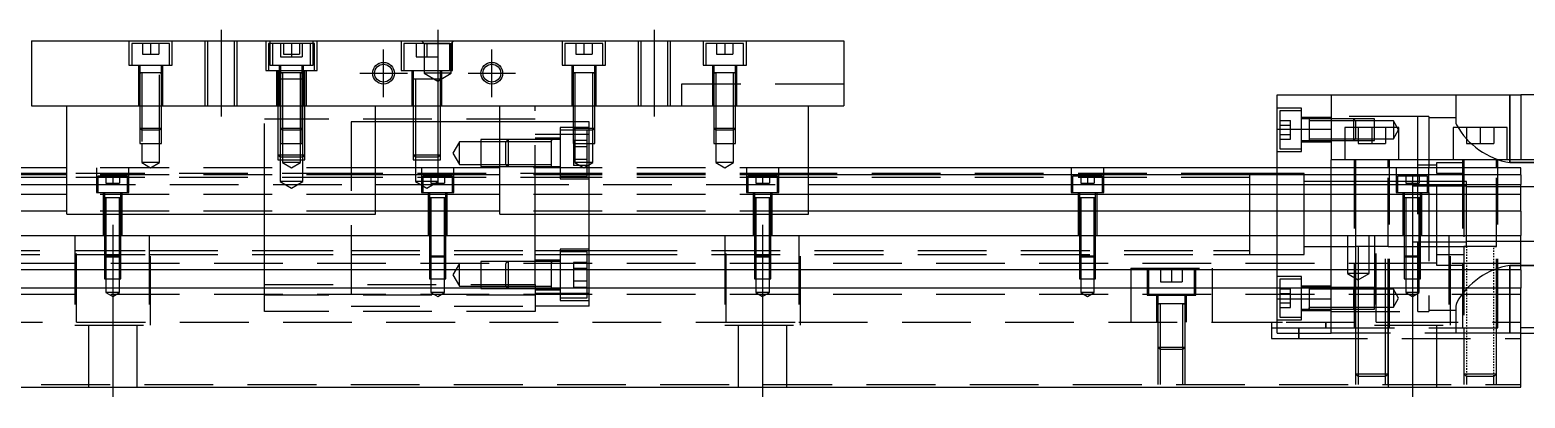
# Model space of a CAD drawing. Extents: x -14 to 609, y -278 to 102.
# Drawn here: x 124.7 to 400.8, y -235.3 to -167.3 of the extents above; entities that cross this region are included whole.
import ezdxf

# ---------------------------------------------------------------- set-up
doc = ezdxf.new("R2010")
doc.units = 0
for name, pattern in [('CENTER', [50.8, 31.75, -6.35, 6.35, -6.35]), ('DASHED', [19.05, 12.7, -6.35]), ('DOT', [0.5, 0.25, -0.25])]:
    doc.linetypes.add(name, pattern=pattern)
doc.layers.get('0').update_dxf_attribs({"linetype": 'CONTINUOUS'})
doc.layers.add('CENTER', color=1, linetype='CENTER')

msp = doc.modelspace()

# ---------------------------------------------------------------- linework, layer by layer
at = {"color": 7, "linetype": 'CONTINUOUS'}
for p, q in [((125, -169.26), (275, -169.26)), ((125, -169.26), (125, -181.26)), ((275, -169.26), (275, -181.26)), ((171, -176.36), (170.499994, -176.36)), ((171.35, -176.36), (171, -176.36)), ((175, -176.36), (174.65, -176.36)), ((175.500006, -176.36), (175, -176.36)), ((355, -179.26), (365, -179.26)), ((355, -185.607524), (355, -179.26)), ((365, -179.26), (365, -191.26)), ((365, -179.26), (400, -179.26)), ((410, -179.26), (400, -179.26)), ((125, -181.26), (275, -181.26)), ((131.5, -201.26), (131.5, -181.26)), ((188.5, -201.26), (188.5, -181.26)), ((211.5, -201.26), (211.5, -181.26)), ((268.5, -201.26), (268.5, -181.26)), ((360.9, -183.703646), (360.9, -184.28866)), ((355, -185.607524), (365, -185.607524)), ((355, -192.76), (355, -185.607524)), ((360.9, -185.563604), (360.9, -185.843698)), ((360.9, -187.118714), (360.9, -187.703656)), ((377.5, -185.26), (367.5, -185.26)), ((367.5, -185.26), (367.5, -191.26)), ((377.5, -191.26), (377.5, -185.26)), ((397.5, -185.26), (387.5, -185.26)), ((387.5, -185.26), (387.5, -191.26)), ((397.5, -191.26), (397.5, -185.26)), ((131.5, -192.76), (0, -192.76)), ((211.5, -192.76), (188.5, -192.76)), ((221, -192.510006), (221, -192.11)), ((400, -192.76), (268.5, -192.76)), ((365, -192.76), (365, -191.26)), ((410, -191.26), (365, -191.26)), ((400, -194.012272), (400, -192.76)), ((131.5, -194.012272), (0, -194.012272)), ((0, -195.78668), (131.5, -195.78668)), ((211.5, -194.012272), (188.5, -194.012272)), ((188.5, -195.78668), (211.5, -195.78668)), ((400, -194.012272), (268.5, -194.012272)), ((268.5, -195.78668), (400, -195.78668)), ((400, -194.012272), (400, -195.78668)), ((400, -197.683076), (400, -195.78668)), ((131.5, -197.683076), (0, -197.683076)), ((211.5, -197.683076), (188.5, -197.683076)), ((400, -197.683076), (268.5, -197.683076)), ((390, -196.135), (389.5, -196.135)), ((400, -200.737372), (400, -197.683076)), ((131.5, -200.737372), (0, -200.737372)), ((131.5, -201.26), (188.5, -201.26)), ((211.5, -200.737372), (188.5, -200.737372)), ((211.5, -201.26), (268.5, -201.26)), ((400, -200.737372), (268.5, -200.737372)), ((400, -200.737372), (400, -205.26)), ((0, -205.26), (400, -205.26)), ((400, -211.56), (400, -205.26)), ((400, -211.56), (0, -211.56)), ((400, -211.56), (400, -214.96)), ((400, -214.96), (0, -214.96)), ((221, -214.96), (221, -214.61)), ((221, -215.010006), (221, -214.96)), ((360.9, -214.816344), (360.9, -214.96)), ((360.9, -214.96), (360.9, -215.40136)), ((400, -233.26), (400, -214.96)), ((360.9, -216.676302), (360.9, -216.956396)), ((360.9, -218.231412), (360.9, -218.816354)), ((410, -222.26), (400, -222.26)), ((400, -223.26), (410, -223.26)), ((0, -233.26), (400, -233.26))]:
    msp.add_line(p, q, dxfattribs=at)
at = {"color": 3, "linetype": 'DASHED'}
for p, q in [((143, -169.26), (143, -173.76)), ((150.5, -169.76), (143.5, -169.76)), ((143.5, -169.76), (143.5, -173.76)), ((145.5, -169.76), (145.5, -171.76)), ((147, -169.76), (147, -171.76)), ((148.5, -169.76), (148.5, -171.76)), ((150.5, -173.76), (150.5, -169.76)), ((151, -173.76), (151, -169.26)), ((157.000006, -169.26), (157.000006, -181.26)), ((157.5, -169.26), (157.5, -181.26)), ((162.5, -181.26), (162.5, -169.26)), ((162.999994, -181.26), (162.999994, -169.26)), ((168.25, -169.26), (168.25, -174.76)), ((169.5, -169.76), (168.75, -169.76)), ((168.75, -169.76), (168.75, -174.76)), ((169, -169.26), (169, -173.76)), ((176.5, -169.76), (169.5, -169.76)), ((169.5, -169.76), (169.5, -173.76)), ((171, -169.76), (171, -172.26)), ((171.5, -169.76), (171.5, -171.76)), ((173, -169.76), (173, -171.76)), ((174.5, -169.76), (174.5, -171.76)), ((175, -169.76), (175, -172.26)), ((177.25, -169.76), (176.5, -169.76)), ((176.5, -173.76), (176.5, -169.76)), ((177, -173.76), (177, -169.26)), ((177.25, -174.76), (177.25, -169.76)), ((177.75, -174.76), (177.75, -169.26)), ((193.25, -169.26), (193.25, -174.76)), ((202.25, -169.76), (193.75, -169.76)), ((193.75, -169.76), (193.75, -174.76)), ((196, -169.76), (196, -172.26)), ((197.5, -169.76), (197, -169.26)), ((197.5, -169.76), (197.5, -175.26)), ((197.5, -169.76), (202.5, -169.76)), ((198, -169.76), (198, -172.26)), ((200, -169.76), (200, -172.26)), ((202.25, -174.76), (202.25, -169.76)), ((202.5, -169.76), (203, -169.26)), ((202.5, -175.26), (202.5, -169.76)), ((202.75, -174.76), (202.75, -169.26)), ((223, -169.26), (223, -173.76)), ((230.5, -169.76), (223.5, -169.76)), ((223.5, -169.76), (223.5, -173.76)), ((225.5, -169.76), (225.5, -171.76)), ((227, -169.76), (227, -171.76)), ((228.5, -169.76), (228.5, -171.76)), ((230.5, -173.76), (230.5, -169.76)), ((231, -173.76), (231, -169.26)), ((237.000006, -169.26), (237.000006, -181.26)), ((237.5, -169.26), (237.5, -181.26)), ((242.5, -181.26), (242.5, -169.26)), ((242.999994, -181.26), (242.999994, -169.26)), ((249, -169.26), (249, -173.76)), ((256.5, -169.76), (249.5, -169.76)), ((249.5, -169.76), (249.5, -173.76)), ((251.5, -169.76), (251.5, -171.76)), ((253, -169.76), (253, -171.76)), ((254.5, -169.76), (254.5, -171.76)), ((256.5, -173.76), (256.5, -169.76)), ((257, -173.76), (257, -169.26)), ((143, -173.76), (151, -173.76)), ((144.75, -173.76), (144.75, -181.26)), ((145, -173.76), (145, -175.16)), ((145.5, -171.76), (147, -171.76)), ((147, -171.76), (148.5, -171.76)), ((149, -175.16), (149, -173.76)), ((149.25, -181.26), (149.25, -173.76)), ((169, -173.76), (177, -173.76)), ((170.75, -173.76), (170.75, -181.26)), ((171, -172.26), (173, -172.26)), ((171, -173.76), (171, -175.16)), ((171.5, -171.76), (173, -171.76)), ((173, -171.76), (174.5, -171.76)), ((173, -171.76), (173, -172.26)), ((173, -172.26), (175, -172.26)), ((175, -175.16), (175, -173.76)), ((175.25, -181.26), (175.25, -173.76)), ((196, -172.26), (198, -172.26)), ((198, -172.26), (200, -172.26)), ((223, -173.76), (231, -173.76)), ((224.75, -173.76), (224.75, -181.26)), ((225, -173.76), (225, -175.16)), ((225.5, -171.76), (227, -171.76)), ((227, -171.76), (228.5, -171.76)), ((229, -175.16), (229, -173.76)), ((229.25, -181.26), (229.25, -173.76)), ((249, -173.76), (257, -173.76)), ((250.75, -173.76), (250.75, -181.26)), ((251, -173.76), (251, -175.16)), ((251.5, -171.76), (253, -171.76)), ((253, -171.76), (254.5, -171.76)), ((255, -175.16), (255, -173.76)), ((255.25, -181.26), (255.25, -173.76)), ((145, -175.155), (145, -175.16)), ((145, -175.16), (145.216462, -175.16)), ((145.216708, -175.16), (145, -175.16)), ((145, -175.16), (145, -181.26)), ((145, -175.16), (145, -175.165)), ((148.783332, -175.16), (145.216708, -175.16)), ((145.35, -175.16), (145.35, -188.26)), ((148.65, -188.26), (148.65, -175.16)), ((149, -175.16), (148.783332, -175.16)), ((148.783538, -175.16), (149, -175.16)), ((149, -175.16), (149, -175.155)), ((149, -181.26), (149, -175.16)), ((149, -175.165), (149, -175.16)), ((168.25, -174.76), (177.75, -174.76)), ((170.25, -174.76), (170.25, -181.26)), ((170.5, -174.76), (170.5, -176.36)), ((170.5, -176.355), (170.5, -176.36)), ((170.757468, -176.36), (170.5, -176.36)), ((170.5, -176.36), (170.5, -181.26)), ((170.5, -176.36), (170.5, -176.365)), ((170.999654, -176.36), (170.757468, -176.36)), ((170.9, -176.36), (170.9, -181.26)), ((171.349616, -176.36), (170.999654, -176.36)), ((171, -175.155), (171, -175.16)), ((171, -175.16), (171.216462, -175.16)), ((171.216708, -175.16), (171, -175.16)), ((171, -175.16), (171, -175.165)), ((171, -175.16), (171, -181.26)), ((174.783332, -175.16), (171.216708, -175.16)), ((174.650424, -176.36), (171.349616, -176.36)), ((171.35, -175.16), (171.35, -181.26)), ((174.65, -181.26), (174.65, -175.16)), ((175.000386, -176.36), (174.650424, -176.36)), ((175, -175.16), (174.783332, -175.16)), ((174.783538, -175.16), (175, -175.16)), ((175, -175.16), (175, -175.155)), ((175, -175.165), (175, -175.16)), ((175, -181.26), (175, -175.16)), ((175.242552, -176.36), (175.000386, -176.36)), ((175.1, -181.26), (175.1, -176.36)), ((175.5, -176.36), (175.242552, -176.36)), ((175.5, -176.36), (175.5, -174.76)), ((175.5, -176.36), (175.5, -176.355)), ((175.5, -181.26), (175.5, -176.36)), ((175.5, -176.365), (175.5, -176.36)), ((175.75, -181.26), (175.75, -174.76)), ((193.25, -174.76), (202.75, -174.76)), ((195.25, -174.76), (195.25, -181.26)), ((195.5, -174.76), (195.5, -176.36)), ((195.5, -176.355), (195.5, -176.36)), ((195.757468, -176.36), (195.5, -176.36)), ((195.5, -176.36), (195.5, -181.26)), ((195.5, -176.36), (195.5, -176.365)), ((200.242552, -176.36), (195.757468, -176.36)), ((195.9, -176.36), (195.9, -181.26)), ((202.5, -175.26), (197.5, -175.26)), ((197.5, -175.26), (200, -176.703376)), ((200, -176.703376), (202.5, -175.26)), ((200.1, -181.26), (200.1, -176.36)), ((200.5, -176.36), (200.242552, -176.36)), ((200.5, -176.36), (200.5, -174.76)), ((200.5, -176.36), (200.5, -176.355)), ((200.5, -181.26), (200.5, -176.36)), ((200.5, -176.365), (200.5, -176.36)), ((200.75, -181.26), (200.75, -174.76)), ((225, -175.155), (225, -175.16)), ((225, -175.16), (225.216462, -175.16)), ((225.216708, -175.16), (225, -175.16)), ((225, -175.16), (225, -181.26)), ((225, -175.16), (225, -175.165)), ((228.783332, -175.16), (225.216708, -175.16)), ((225.35, -175.16), (225.35, -181.26)), ((228.65, -181.26), (228.65, -175.16)), ((229, -175.16), (228.783332, -175.16)), ((228.783538, -175.16), (229, -175.16)), ((229, -175.16), (229, -175.155)), ((229, -181.26), (229, -175.16)), ((229, -175.165), (229, -175.16)), ((251, -175.155), (251, -175.16)), ((251, -175.16), (251.216462, -175.16)), ((251.216708, -175.16), (251, -175.16)), ((251, -175.16), (251, -181.26)), ((251, -175.16), (251, -175.165)), ((254.783332, -175.16), (251.216708, -175.16)), ((251.35, -175.16), (251.35, -181.26)), ((254.65, -181.26), (254.65, -175.16)), ((255, -175.16), (254.783332, -175.16)), ((254.783538, -175.16), (255, -175.16)), ((255, -175.16), (255, -175.155)), ((255, -181.26), (255, -175.16)), ((255, -175.165), (255, -175.16)), ((255, -177.26), (245, -177.26)), ((245, -177.26), (245, -181.26)), ((275, -177.26), (255, -177.26)), ((388, -179.26), (388, -184.228778)), ((398, -191.769874), (398, -179.26)), ((398, -179.26), (398, -191.26)), ((400, -179.26), (400, -191.26)), ((145, -181.26), (145, -185.41)), ((145.000006, -181.26), (145.000006, -185.410006)), ((148.999994, -185.410006), (148.999994, -181.26)), ((149, -185.41), (149, -181.26)), ((168, -197.26), (168, -181.26)), ((170.5, -181.26), (170.5, -190.36)), ((170.500006, -181.26), (170.500002, -190.36)), ((170.9, -181.26), (170.9, -190.76)), ((171, -181.26), (171, -185.41)), ((171.000006, -181.26), (171.000002, -185.41)), ((171.35, -181.26), (171.35, -185.76)), ((174.65, -185.76), (174.65, -181.26)), ((174.999998, -185.41), (174.999994, -181.26)), ((175, -185.41), (175, -181.26)), ((175.1, -190.76), (175.1, -181.26)), ((175.499998, -190.36), (175.499994, -181.26)), ((175.5, -190.36), (175.5, -181.26)), ((195.5, -181.26), (195.5, -190.36)), ((195.500006, -181.26), (195.500002, -190.36)), ((195.9, -181.26), (195.9, -190.76)), ((200.1, -190.76), (200.1, -181.26)), ((200.499998, -190.36), (200.499994, -181.26)), ((200.5, -190.36), (200.5, -181.26)), ((218, -201.26), (218, -181.26)), ((225, -181.26), (225, -185.41)), ((225.000006, -181.26), (225.000002, -185.41)), ((225.35, -181.26), (225.35, -185.76)), ((228.65, -185.76), (228.65, -181.26)), ((228.999998, -185.41), (228.999994, -181.26)), ((229, -185.41), (229, -181.26)), ((251, -181.26), (251, -185.41)), ((251.000006, -181.26), (251.000002, -185.41)), ((251.35, -181.26), (251.35, -185.76)), ((254.65, -185.76), (254.65, -181.26)), ((254.999998, -185.41), (254.999994, -181.26)), ((255, -185.41), (255, -181.26)), ((359.5, -181.70365), (355, -181.70365)), ((355.5, -182.20365), (355.5, -185.70365)), ((359.5, -182.20365), (355.5, -182.20365)), ((359.5, -189.70365), (359.5, -181.70365)), ((218, -183.76), (168, -183.76)), ((184, -184.26), (184, -218.26)), ((188.5, -184.26), (184, -184.26)), ((195.5, -184.26), (188.5, -184.26)), ((195.9, -184.26), (195.5, -184.26)), ((200.1, -184.26), (195.9, -184.26)), ((200.5, -184.26), (200.1, -184.26)), ((211.5, -184.26), (200.5, -184.26)), ((218, -184.26), (211.5, -184.26)), ((225, -184.26), (218, -184.26)), ((225.35, -184.26), (225, -184.26)), ((228, -184.26), (225.35, -184.26)), ((228, -185.76), (228, -184.26)), ((355.5, -183.9716), (357.5, -183.9716)), ((355.5, -184.837626), (357.5, -184.837626)), ((357.5, -184.837626), (357.5, -183.9716)), ((357.5, -186.569676), (357.5, -184.837626)), ((365, -183.45365), (359.5, -183.45365)), ((360.9, -183.70365), (359.5, -183.70365)), ((360.9, -183.70365), (360.895, -183.70365)), ((360.9, -183.70365), (360.9, -183.920318)), ((360.905, -183.70365), (360.9, -183.70365)), ((365, -183.70365), (360.9, -183.70365)), ((360.9, -183.920318), (360.9, -184.288664)), ((365, -184.05365), (360.9, -184.05365)), ((360.9, -184.288664), (360.9, -185.70365)), ((381, -183.26), (365, -183.26)), ((369.15, -183.70365), (365, -183.70365)), ((369.15, -183.703654), (365, -183.703656)), ((369.5, -184.05365), (365, -184.05365)), ((369.15, -185.26), (369.15, -183.70365)), ((369.5, -184.05365), (369.15, -183.70365)), ((373, -183.703656), (369.15, -183.703654)), ((369.5, -184.05365), (369.5, -185.26)), ((373, -184.05365), (369.5, -184.05365)), ((373, -185.26), (373, -183.703656)), ((376.5, -184.05365), (373, -184.05365)), ((376.5, -184.05365), (376.5, -187.35365)), ((377.452628, -185.70365), (376.5, -184.05365)), ((381, -191.26), (381, -183.26)), ((383, -183.26), (381, -183.26)), ((383, -183.26), (383, -192.76)), ((388, -183.51), (383, -183.51)), ((388, -184.228778), (388.034792, -184.4957)), ((388.034792, -184.4957), (388.13642, -184.801226)), ((145, -185.41), (149, -185.41)), ((145, -185.41), (145.35, -185.76)), ((145.000006, -185.410006), (145.000006, -188.26)), ((148.65, -185.76), (145.35, -185.76)), ((148.65, -185.76), (149, -185.41)), ((148.999994, -188.26), (148.999994, -185.410006)), ((171, -185.41), (175, -185.41)), ((171, -185.41), (171.35, -185.76)), ((171.000002, -185.41), (171.000006, -188.26)), ((174.65, -185.76), (171.35, -185.76)), ((171.35, -185.76), (171.35, -188.26)), ((174.65, -185.76), (175, -185.41)), ((174.65, -188.26), (174.65, -185.76)), ((174.999994, -188.26), (174.999998, -185.41)), ((208, -187.510006), (208, -192.509994)), ((211.5, -187.510006), (208, -187.510006)), ((212.999994, -187.510006), (211.5, -187.510006)), ((213, -187.51), (212.6, -187.91)), ((218, -187.510006), (212.999994, -187.510006)), ((213, -187.51), (213, -192.51)), ((218, -187.51), (213, -187.51)), ((225.000006, -186.563062), (218, -186.563062)), ((222.6, -187.26), (218, -187.26)), ((221.005, -187.51), (218, -187.51)), ((222.6, -187.51), (220.995, -187.51)), ((221, -187.51), (221, -187.767448)), ((221, -187.767468), (221, -187.51)), ((221, -187.51), (221, -187.767448)), ((221, -187.767468), (221, -187.51)), ((222.6, -185.26), (222.6, -194.76)), ((228, -185.26), (222.6, -185.26)), ((225.000006, -185.76), (222.6, -185.76)), ((225, -185.41), (229, -185.41)), ((225, -185.41), (225.35, -185.76)), ((225.000002, -185.41), (225.000006, -188.26)), ((225.35, -185.76), (225.000006, -185.76)), ((228, -186.563062), (225.000006, -186.563062)), ((225.1, -187.700598), (225.1, -188.8553)), ((227.6, -187.700598), (225.1, -187.700598)), ((228.65, -185.76), (225.35, -185.76)), ((225.35, -185.76), (225.35, -188.26)), ((227.6, -194.26), (227.6, -185.76)), ((228, -186.563062), (228, -185.76)), ((228, -197.26), (228, -186.563062)), ((228.65, -185.76), (229, -185.41)), ((228.65, -188.26), (228.65, -185.76)), ((228.999994, -188.26), (228.999998, -185.41)), ((251, -185.41), (255, -185.41)), ((251, -185.41), (251.35, -185.76)), ((251.000002, -185.41), (251.000006, -188.26)), ((254.65, -185.76), (251.35, -185.76)), ((251.35, -185.76), (251.35, -188.26)), ((254.65, -185.76), (255, -185.41)), ((254.65, -188.26), (254.65, -185.76)), ((254.999994, -188.26), (254.999998, -185.41)), ((355.5, -185.70365), (355.5, -189.20365)), ((355.5, -186.569676), (357.5, -186.569676)), ((355.5, -187.435702), (357.5, -187.435702)), ((357.5, -187.435702), (357.5, -186.569676)), ((359.5, -187.70365), (360.9, -187.70365)), ((360.895, -187.70365), (360.9, -187.70365)), ((360.9, -185.70365), (360.9, -187.11871)), ((360.9, -187.11871), (360.9, -187.486942)), ((360.9, -187.35365), (365, -187.35365)), ((360.9, -187.486942), (360.9, -187.70365)), ((360.9, -187.70365), (360.905, -187.70365)), ((360.9, -187.70365), (365, -187.70365)), ((365, -187.35365), (367.5, -187.35365)), ((365, -187.703646), (367.5, -187.703646)), ((365, -187.70365), (367.5, -187.70365)), ((367.5, -187.35365), (369.5, -187.35365)), ((367.5, -187.703646), (369.15, -187.703648)), ((367.5, -187.70365), (369.15, -187.70365)), ((369.15, -185.70365), (369.15, -185.26)), ((369.15, -187.70365), (369.15, -185.70365)), ((369.15, -187.70365), (369.5, -187.35365)), ((369.15, -187.703648), (373, -187.703646)), ((369.5, -185.26), (369.5, -185.70365)), ((369.5, -185.70365), (369.5, -187.35365)), ((369.5, -187.35365), (373, -187.35365)), ((370, -185.26), (370, -188.26)), ((372.5, -185.26), (372.5, -188.26)), ((373, -187.703646), (373, -185.26)), ((373, -187.35365), (376.5, -187.35365)), ((375, -185.26), (375, -188.26)), ((376.5, -187.35365), (377.452628, -185.70365)), ((390, -185.26), (390, -188.26)), ((392.5, -185.26), (392.5, -188.26)), ((395, -185.26), (395, -188.26)), ((145.000006, -188.26), (148.999994, -188.26)), ((145.35, -188.26), (145.35, -191.76)), ((148.65, -191.76), (148.65, -188.26)), ((170.5, -190.36), (175.5, -190.36)), ((170.5, -190.36), (170.9, -190.76)), ((170.500002, -190.36), (170.500006, -191.26)), ((171.000006, -188.26), (174.999994, -188.26)), ((171.35, -188.26), (171.35, -191.76)), ((174.65, -191.76), (174.65, -188.26)), ((175.1, -190.76), (175.5, -190.36)), ((175.499994, -191.26), (175.499998, -190.36)), ((195.5, -190.36), (200.5, -190.36)), ((195.5, -190.36), (195.9, -190.76)), ((195.500002, -190.36), (195.500006, -191.26)), ((200.1, -190.76), (200.5, -190.36)), ((200.499994, -191.26), (200.499998, -190.36)), ((204, -187.91), (202.787564, -190.01)), ((202.787564, -190.01), (204, -192.11)), ((204, -192.11), (204, -187.91)), ((208, -187.91), (204, -187.91)), ((212.6, -187.91), (208, -187.91)), ((212.6, -192.11), (212.6, -187.91)), ((218, -187.91), (212.6, -187.91)), ((221, -187.91), (218, -187.91)), ((221, -189.859954), (221, -187.767468)), ((221, -192.252552), (221, -189.859954)), ((225.000006, -188.26), (228.999994, -188.26)), ((225.1, -188.8553), (225.1, -191.1647)), ((227.6, -188.8553), (225.1, -188.8553)), ((225.35, -188.26), (225.35, -191.76)), ((228.65, -191.76), (228.65, -188.26)), ((251.000006, -188.26), (254.999994, -188.26)), ((251.35, -188.26), (251.35, -191.76)), ((254.65, -191.76), (254.65, -188.26)), ((355, -189.70365), (359.5, -189.70365)), ((355.5, -189.20365), (359.5, -189.20365)), ((359.5, -187.95365), (365, -187.95365)), ((370, -188.26), (372.5, -188.26)), ((372.5, -188.26), (375, -188.26)), ((390, -188.26), (392.5, -188.26)), ((392.5, -188.26), (395, -188.26)), ((188.5, -192.76), (131.5, -192.76)), ((137, -192.76), (137, -197.26)), ((143, -197.26), (143, -192.76)), ((148.65, -191.76), (145.35, -191.76)), ((145.35, -191.76), (147, -192.712628)), ((147, -192.712628), (148.65, -191.76)), ((170.500006, -191.26), (175.499994, -191.26)), ((175.1, -190.76), (170.9, -190.76)), ((170.9, -190.76), (170.9, -191.26)), ((170.9, -191.26), (170.9, -195.26)), ((174.65, -191.76), (171.35, -191.76)), ((171.35, -191.76), (173, -192.712628)), ((173, -192.712628), (174.65, -191.76)), ((175.1, -191.26), (175.1, -190.76)), ((175.1, -195.26), (175.1, -191.26)), ((195.500006, -191.26), (200.499994, -191.26)), ((200.1, -190.76), (195.9, -190.76)), ((195.9, -190.76), (195.9, -191.26)), ((195.9, -191.26), (195.9, -195.26)), ((197, -192.76), (197, -197.26)), ((200.1, -191.26), (200.1, -190.76)), ((200.1, -195.26), (200.1, -191.26)), ((203, -197.26), (203, -192.76)), ((204, -192.11), (208, -192.11)), ((208, -192.11), (212.6, -192.11)), ((208, -192.509994), (213, -192.509994)), ((268.5, -192.76), (211.5, -192.76)), ((212.6, -192.11), (213, -192.51)), ((212.6, -192.11), (218, -192.11)), ((213, -192.509994), (218, -192.509994)), ((213, -192.51), (218, -192.509998)), ((218, -192.11), (221, -192.11)), ((218, -192.509998), (221.005, -192.51)), ((220.995, -192.51), (222.6, -192.51)), ((221, -192.51), (221, -192.252552)), ((227.6, -191.1647), (225.1, -191.1647)), ((225.1, -191.1647), (225.1, -192.319402)), ((227.6, -192.319402), (225.1, -192.319402)), ((228.65, -191.76), (225.35, -191.76)), ((225.35, -191.76), (227, -192.712628)), ((227, -192.712628), (228.65, -191.76)), ((254.65, -191.76), (251.35, -191.76)), ((251.35, -191.76), (253, -192.712628)), ((253, -192.712628), (254.65, -191.76)), ((257, -192.76), (257, -197.26)), ((263, -197.26), (263, -192.76)), ((317, -192.76), (317, -197.26)), ((323, -197.26), (323, -192.76)), ((355, -205.26), (355, -192.76)), ((365, -205.26), (365, -192.76)), ((369.25, -191.26), (369.25, -222.26)), ((369.5, -191.26), (369.5, -192.76)), ((369.5, -192.76), (369.5, -205.26)), ((375.5, -192.76), (375.5, -191.26)), ((375.5, -207.265), (375.5, -192.76)), ((375.75, -222.26), (375.75, -191.26)), ((377, -192.76), (377, -197.26)), ((381, -192.76), (381, -191.26)), ((384.5, -192.26), (381, -192.26)), ((381, -194.26), (381, -192.76)), ((383, -197.26), (383, -192.76)), ((384.5, -191.76), (389.5, -191.76)), ((384.5, -192.76), (384.5, -191.76)), ((384.5, -193.76), (384.5, -192.76)), ((389.25, -191.26), (389.25, -222.26)), ((389.5, -191.26), (389.5, -192.76)), ((389.5, -192.76), (389.5, -207.265)), ((395.5, -192.76), (395.5, -191.26)), ((395.5, -207.265), (395.5, -192.76)), ((395.75, -222.26), (395.75, -191.26)), ((398, -191.26), (398, -191.769874)), ((398, -191.769874), (423, -191.769874)), ((423, -191.769874), (398, -191.769874)), ((131.5, -193.76), (40.5, -193.76)), ((131.5, -194.51), (40.5, -194.51)), ((184, -193.76), (131.5, -193.76)), ((188.5, -194.012272), (131.5, -194.012272)), ((184, -194.51), (131.5, -194.51)), ((131.5, -195.78668), (188.5, -195.78668)), ((142.75, -194.26), (137.25, -194.26)), ((137.25, -194.26), (137.25, -197.26)), ((138.75, -194.26), (138.75, -195.56)), ((138.75, -195.56), (140, -195.56)), ((140, -194.26), (140, -195.56)), ((140, -195.56), (141.25, -195.56)), ((141.25, -194.26), (141.25, -195.56)), ((142.75, -197.26), (142.75, -194.26)), ((175.1, -195.26), (170.9, -195.26)), ((170.9, -195.26), (173, -196.472436)), ((173, -196.472436), (175.1, -195.26)), ((228, -193.76), (184, -193.76)), ((228, -194.51), (184, -194.51)), ((200.1, -195.26), (195.9, -195.26)), ((195.9, -195.26), (198, -196.472436)), ((202.75, -194.26), (197.25, -194.26)), ((197.25, -194.26), (197.25, -197.26)), ((198, -196.472436), (200.1, -195.26)), ((198.75, -194.26), (198.75, -195.56)), ((198.75, -195.56), (200, -195.56)), ((200, -194.26), (200, -195.56)), ((200, -195.56), (201.25, -195.56)), ((201.25, -194.26), (201.25, -195.56)), ((202.75, -197.26), (202.75, -194.26)), ((268.5, -194.012272), (211.5, -194.012272)), ((211.5, -195.78668), (268.5, -195.78668)), ((222.6, -194.26), (227.6, -194.26)), ((222.6, -194.76), (228, -194.76)), ((268.5, -193.76), (228, -193.76)), ((268.5, -194.51), (228, -194.51)), ((262.75, -194.26), (257.25, -194.26)), ((257.25, -194.26), (257.25, -197.26)), ((258.75, -194.26), (258.75, -195.56)), ((258.75, -195.56), (260, -195.56)), ((260, -194.26), (260, -195.56)), ((260, -195.56), (261.25, -195.56)), ((261.25, -194.26), (261.25, -195.56)), ((262.75, -197.26), (262.75, -194.26)), ((350, -193.76), (268.5, -193.76)), ((350, -194.51), (268.5, -194.51)), ((322.75, -194.26), (317.25, -194.26)), ((317.25, -194.26), (317.25, -197.26)), ((318.75, -194.26), (318.75, -195.56)), ((318.75, -195.56), (320, -195.56)), ((320, -194.26), (320, -195.56)), ((320, -195.56), (321.25, -195.56)), ((321.25, -194.26), (321.25, -195.56)), ((322.75, -197.26), (322.75, -194.26)), ((350, -193.76), (349.995, -193.76)), ((350, -193.760668), (350, -193.76)), ((355, -193.76), (350, -193.76)), ((350.005, -193.76), (350, -193.76)), ((350, -194.308872), (350, -193.760668)), ((350, -201.05995), (350, -194.308872)), ((360, -193.76), (355, -193.76)), ((360, -201.26), (360, -193.76)), ((365, -195.26), (360, -195.26)), ((369.5, -195.26), (365, -195.26)), ((375.5, -195.26), (369.5, -195.26)), ((377.25, -195.26), (375.5, -195.26)), ((382.75, -194.26), (377.25, -194.26)), ((377.25, -194.26), (377.25, -197.26)), ((380.005, -195.26), (377.25, -195.26)), ((378.75, -194.26), (378.75, -195.56)), ((378.75, -195.56), (380, -195.56)), ((381, -195.26), (379.995, -195.26)), ((380, -194.26), (380, -195.56)), ((380, -195.26), (380, -201.059946)), ((380, -195.934966), (380, -195.26)), ((380, -195.56), (381.25, -195.56)), ((381, -201.26), (381, -194.26)), ((382.75, -195.26), (381, -195.26)), ((381.25, -194.26), (381.25, -195.56)), ((382.75, -197.26), (382.75, -194.26)), ((384.5, -195.26), (382.75, -195.26)), ((384.5, -208.76), (384.5, -193.76)), ((389.5, -193.76), (384.5, -193.76)), ((389.5, -195.26), (384.5, -195.26)), ((390, -195.26), (389.5, -195.26)), ((390, -201.26), (390, -195.26)), ((188.5, -197.683076), (131.5, -197.683076)), ((137, -197.26), (143, -197.26)), ((138.25, -197.26), (138.25, -205.26)), ((139.998804, -198.26), (138.499994, -198.26)), ((141.500006, -198.26), (138.499994, -198.26)), ((138.5, -197.26), (138.5, -198.26)), ((138.5, -198.255), (138.5, -198.26)), ((138.624678, -198.26), (138.5, -198.26)), ((138.5, -198.26), (138.5, -198.265)), ((138.5, -198.26), (138.5, -205.26)), ((139.998804, -198.26), (138.624678, -198.26)), ((138.75, -198.26), (138.75, -205.26)), ((141.500006, -198.26), (139.998804, -198.26)), ((141.37533, -198.26), (139.998804, -198.26)), ((141.25, -205.26), (141.25, -198.26)), ((141.5, -198.26), (141.37533, -198.26)), ((141.5, -198.26), (141.5, -197.26)), ((141.5, -198.26), (141.5, -198.255)), ((141.5, -198.265), (141.5, -198.26)), ((141.5, -205.26), (141.5, -198.26)), ((141.75, -205.26), (141.75, -197.26)), ((168, -201.26), (168, -197.26)), ((197, -197.26), (203, -197.26)), ((198.25, -197.26), (198.25, -205.26)), ((199.998804, -198.26), (198.499994, -198.26)), ((201.500006, -198.26), (198.499994, -198.26)), ((198.5, -197.26), (198.5, -198.26)), ((198.5, -198.255), (198.5, -198.26)), ((198.624678, -198.26), (198.5, -198.26)), ((198.5, -198.26), (198.5, -198.265)), ((198.5, -198.26), (198.5, -205.26)), ((199.998804, -198.26), (198.624678, -198.26)), ((198.75, -198.26), (198.75, -205.26)), ((201.500006, -198.26), (199.998804, -198.26)), ((201.37533, -198.26), (199.998804, -198.26)), ((201.25, -205.26), (201.25, -198.26)), ((201.5, -198.26), (201.37533, -198.26)), ((201.5, -198.26), (201.5, -197.26)), ((201.5, -198.26), (201.5, -198.255)), ((201.5, -198.265), (201.5, -198.26)), ((201.5, -205.26), (201.5, -198.26)), ((201.75, -205.26), (201.75, -197.26)), ((268.5, -197.683076), (211.5, -197.683076)), ((228, -201.26), (228, -197.26)), ((257, -197.26), (263, -197.26)), ((258.25, -197.26), (258.25, -205.26)), ((259.998804, -198.26), (258.499994, -198.26)), ((261.500006, -198.26), (258.499994, -198.26)), ((258.5, -197.26), (258.5, -198.26)), ((258.5, -198.255), (258.5, -198.26)), ((258.624678, -198.26), (258.5, -198.26)), ((258.5, -198.26), (258.5, -198.265)), ((258.5, -198.26), (258.5, -205.26)), ((259.998804, -198.26), (258.624678, -198.26)), ((258.75, -198.26), (258.75, -205.26)), ((261.500006, -198.26), (259.998804, -198.26)), ((261.37533, -198.26), (259.998804, -198.26)), ((261.25, -205.26), (261.25, -198.26)), ((261.5, -198.26), (261.37533, -198.26)), ((261.5, -198.26), (261.5, -197.26)), ((261.5, -198.26), (261.5, -198.255)), ((261.5, -198.265), (261.5, -198.26)), ((261.5, -205.26), (261.5, -198.26)), ((261.75, -205.26), (261.75, -197.26)), ((317, -197.26), (323, -197.26)), ((318.25, -197.26), (318.25, -205.26)), ((319.998804, -198.26), (318.499994, -198.26)), ((321.500006, -198.26), (318.499994, -198.26)), ((318.5, -197.26), (318.5, -198.26)), ((318.5, -198.255), (318.5, -198.26)), ((318.624678, -198.26), (318.5, -198.26)), ((318.5, -198.26), (318.5, -198.265)), ((318.5, -198.26), (318.5, -205.26)), ((319.998804, -198.26), (318.624678, -198.26)), ((318.75, -198.26), (318.75, -205.26)), ((321.500006, -198.26), (319.998804, -198.26)), ((321.37533, -198.26), (319.998804, -198.26)), ((321.25, -205.26), (321.25, -198.26)), ((321.5, -198.26), (321.37533, -198.26)), ((321.5, -198.26), (321.5, -197.26)), ((321.5, -198.26), (321.5, -198.255)), ((321.5, -198.265), (321.5, -198.26)), ((321.5, -205.26), (321.5, -198.26)), ((321.75, -205.26), (321.75, -197.26)), ((377, -197.26), (383, -197.26)), ((378.25, -197.26), (378.25, -205.26)), ((378.5, -197.26), (378.5, -198.26)), ((378.5, -198.255), (378.5, -198.26)), ((378.624678, -198.26), (378.5, -198.26)), ((378.5, -198.26), (378.5, -205.26)), ((378.5, -198.26), (378.5, -198.265)), ((379.998804, -198.26), (378.624678, -198.26)), ((378.75, -198.26), (378.75, -205.26)), ((381.37533, -198.26), (379.998804, -198.26)), ((381, -196.135), (380, -196.135)), ((382.75, -196.135), (381, -196.135)), ((381.25, -205.26), (381.25, -198.26)), ((381.5, -198.26), (381.37533, -198.26)), ((381.5, -198.26), (381.5, -197.26)), ((381.5, -198.26), (381.5, -198.255)), ((381.5, -205.26), (381.5, -198.26)), ((381.5, -198.265), (381.5, -198.26)), ((381.75, -205.26), (381.75, -197.26)), ((384.5, -196.135), (382.75, -196.135)), ((383, -197.26), (383, -219.26)), ((389.5, -196.135), (384.5, -196.135)), ((395.5, -196.26), (390, -196.26)), ((400, -196.26), (395.5, -196.26)), ((405, -196.26), (400, -196.26)), ((188.5, -200.737372), (131.5, -200.737372)), ((168, -205.26), (168, -201.26)), ((268.5, -200.737372), (211.5, -200.737372)), ((218, -205.26), (218, -201.26)), ((228, -205.26), (228, -201.26)), ((350, -201.460038), (350, -201.05995)), ((350, -205.26023), (350, -201.460038)), ((360, -205.26), (360, -201.26)), ((380, -201.059946), (380, -207.26)), ((381, -219.26), (381, -201.26)), ((390, -207.26), (390, -201.26)), ((133, -205.26), (133, -221.76)), ((133.291796, -221.26), (133.291796, -205.26)), ((138.5, -205.26), (138.5, -209.01)), ((138.500006, -205.26), (138.500002, -209.01)), ((138.75, -205.26), (138.75, -209.26)), ((141.25, -209.26), (141.25, -205.26)), ((141.499998, -209.01), (141.499994, -205.26)), ((141.5, -209.01), (141.5, -205.26)), ((146.708204, -205.26), (146.708204, -221.26)), ((147, -221.76), (147, -205.26)), ((168, -211.56), (168, -205.26)), ((198.5, -205.26), (198.5, -209.01)), ((198.500006, -205.26), (198.500002, -209.01)), ((198.75, -205.26), (198.75, -209.26)), ((201.25, -209.26), (201.25, -205.26)), ((201.499998, -209.01), (201.499994, -205.26)), ((201.5, -209.01), (201.5, -205.26)), ((218, -211.56), (218, -205.26)), ((228, -211.56), (228, -205.26)), ((253, -205.26), (253, -221.76)), ((253.291796, -221.26), (253.291796, -205.26)), ((258.5, -205.26), (258.5, -209.01)), ((258.500006, -205.26), (258.500002, -209.01)), ((258.75, -205.26), (258.75, -209.26)), ((261.25, -209.26), (261.25, -205.26)), ((261.499998, -209.01), (261.499994, -205.26)), ((261.5, -209.01), (261.5, -205.26)), ((266.708204, -205.26), (266.708204, -221.26)), ((267, -221.76), (267, -205.26)), ((318.5, -205.26), (318.5, -209.01)), ((318.500006, -205.26), (318.500002, -209.01)), ((318.75, -205.26), (318.75, -209.26)), ((321.25, -209.26), (321.25, -205.26)), ((321.499998, -209.01), (321.499994, -205.26)), ((321.5, -209.01), (321.5, -205.26)), ((350, -208.211128), (350, -205.26023)), ((355, -211.56), (355, -205.26)), ((360, -208.76), (360, -205.26)), ((365, -211.56), (365, -205.26)), ((368, -205.26), (368, -212.26)), ((369.5, -205.26), (369.5, -207.26)), ((372, -212.26), (372, -205.26)), ((373, -205.26), (373, -221.76)), ((373.291796, -221.26), (373.291796, -205.26)), ((378.5, -205.26), (378.5, -209.01)), ((378.500006, -205.26), (378.500006, -209.010006)), ((378.75, -205.26), (378.75, -209.26)), ((380, -206.385), (390, -206.385)), ((381.25, -209.26), (381.25, -205.26)), ((381.499994, -209.010006), (381.499994, -205.26)), ((381.5, -209.01), (381.5, -205.26)), ((386.708204, -205.26), (386.708204, -221.26)), ((387, -221.76), (387, -205.26)), ((390, -206.26), (405, -206.26)), ((56.708204, -208.01), (133.291796, -208.01)), ((56.708204, -208.76), (133.291796, -208.76)), ((133.291796, -208.01), (146.708204, -208.01)), ((133.291796, -208.76), (146.708204, -208.76)), ((138.5, -209.01), (141.5, -209.01)), ((138.5, -209.01), (138.75, -209.26)), ((138.500002, -209.01), (138.500006, -211.56)), ((141.25, -209.26), (138.75, -209.26)), ((138.75, -209.26), (138.75, -213.26)), ((141.25, -209.26), (141.5, -209.01)), ((141.25, -213.26), (141.25, -209.26)), ((141.499994, -211.56), (141.499998, -209.01)), ((146.708204, -208.01), (168, -208.01)), ((146.708204, -208.76), (168, -208.76)), ((168, -208.01), (184, -208.01)), ((168, -208.76), (184, -208.76)), ((184, -208.01), (218, -208.01)), ((184, -208.759994), (218, -208.759994)), ((184, -208.76), (218, -208.76)), ((198.5, -209.01), (201.5, -209.01)), ((198.5, -209.01), (198.75, -209.26)), ((198.500002, -209.01), (198.500006, -211.56)), ((201.25, -209.26), (198.75, -209.26)), ((198.75, -209.26), (198.75, -213.26)), ((201.25, -209.26), (201.5, -209.01)), ((201.25, -213.26), (201.25, -209.26)), ((201.499994, -211.56), (201.499998, -209.01)), ((218, -208.01), (228, -208.01)), ((218, -208.759994), (222.6, -208.759994)), ((218, -208.76), (222.6, -208.76)), ((222.6, -209.76), (218, -209.76)), ((222.6, -207.76), (222.6, -217.26)), ((228, -207.76), (222.6, -207.76)), ((227.6, -208.26), (222.6, -208.26)), ((222.6, -208.759994), (227.6, -208.759994)), ((222.6, -208.76), (227.6, -208.76)), ((227.6, -211.56), (227.6, -208.26)), ((227.6, -208.759994), (228, -208.759994)), ((227.6, -208.76), (228, -208.76)), ((228, -208.01), (228.5, -208.01)), ((228, -208.76), (228.5, -208.76)), ((228.5, -208.01), (228.75, -208.01)), ((228.5, -208.76), (228.75, -208.76)), ((228.75, -208.01), (231.25, -208.01)), ((228.75, -208.76), (231.25, -208.76)), ((231.25, -208.01), (231.5, -208.01)), ((231.25, -208.76), (231.5, -208.76)), ((231.5, -208.01), (343.291796, -208.01)), ((231.5, -208.76), (343.291796, -208.76)), ((258.5, -209.01), (261.5, -209.01)), ((258.5, -209.01), (258.75, -209.26)), ((258.500002, -209.01), (258.500006, -211.56)), ((261.25, -209.26), (258.75, -209.26)), ((258.75, -209.26), (258.75, -213.26)), ((261.25, -209.26), (261.5, -209.01)), ((261.25, -213.26), (261.25, -209.26)), ((261.499994, -211.56), (261.499998, -209.01)), ((318.5, -209.01), (321.5, -209.01)), ((318.5, -209.01), (318.75, -209.26)), ((318.500002, -209.01), (318.500006, -211.56)), ((321.25, -209.26), (318.75, -209.26)), ((318.75, -209.26), (318.75, -213.26)), ((321.25, -209.26), (321.5, -209.01)), ((321.25, -213.26), (321.25, -209.26)), ((321.499994, -211.56), (321.499998, -209.01)), ((343.291796, -208.01), (350, -208.01)), ((343.291796, -208.76), (350, -208.76)), ((349.995, -208.76), (350, -208.76)), ((350, -208.76), (350, -208.211128)), ((350, -208.76), (355, -208.76)), ((350, -208.76), (350.005, -208.76)), ((355, -208.76), (356.708204, -208.76)), ((356.708204, -208.76), (360, -208.76)), ((360, -207.26), (365, -207.26)), ((365, -207.26), (369.39999, -207.26)), ((369.39999, -207.26), (369.5, -207.26)), ((369.5, -207.255), (369.5, -207.26)), ((369.849602, -207.26), (369.5, -207.26)), ((369.5, -207.26), (369.5, -211.56)), ((369.5, -207.26), (369.5, -207.265)), ((375.15035, -207.26), (369.849602, -207.26)), ((370, -207.26), (370, -211.56)), ((375, -222.26), (375, -207.26)), ((375.5, -207.26), (375.15035, -207.26)), ((375.5, -222.26), (375.5, -207.255)), ((375.500006, -207.26), (375.60001, -207.26)), ((375.60001, -207.26), (380.005, -207.26)), ((378.5, -209.01), (381.5, -209.01)), ((378.5, -209.01), (378.75, -209.26)), ((378.500006, -209.010006), (378.500006, -211.56)), ((381.25, -209.26), (378.75, -209.26)), ((378.75, -209.26), (378.75, -213.26)), ((379.995, -207.26), (389.39999, -207.26)), ((380.005, -207.26), (389.5, -207.26)), ((381.25, -209.26), (381.5, -209.01)), ((381.25, -213.26), (381.25, -209.26)), ((381.499994, -211.56), (381.499994, -209.010006)), ((384.5, -208.76), (389.5, -208.76)), ((384.5, -210.76), (384.5, -208.76)), ((389.39999, -207.26), (389.5, -207.26)), ((389.5, -207.255), (389.5, -222.26)), ((389.5, -207.26), (389.84965, -207.26)), ((389.849602, -207.26), (389.5, -207.26)), ((395.15035, -207.26), (389.849602, -207.26)), ((395.150204, -207.26), (395.5, -207.26)), ((395.5, -207.26), (395.15035, -207.26)), ((395.5, -222.26), (395.5, -207.255)), ((400, -210.41), (0, -210.41)), ((138.500006, -211.56), (138.500006, -213.26)), ((141.499994, -213.26), (141.499994, -211.56)), ((168, -214.26), (168, -211.56)), ((198.500006, -211.56), (198.500006, -213.26)), ((201.499994, -213.26), (201.499994, -211.56)), ((204, -210.41), (202.787564, -212.51)), ((202.787564, -212.51), (204, -214.61)), ((204, -214.61), (204, -210.41)), ((208, -210.010006), (208, -215.009994)), ((213, -210.010006), (208, -210.010006)), ((213, -210.01), (212.6, -210.41)), ((212.6, -214.61), (212.6, -210.41)), ((213, -210.01), (213, -215.01)), ((218, -210.01), (213, -210.01)), ((218, -210.010006), (213, -210.010006)), ((221.005, -210.01), (218, -210.01)), ((218, -214.26), (218, -211.56)), ((222.6, -210.01), (220.995, -210.01)), ((221, -210.01), (221, -210.267448)), ((221, -210.267468), (221, -210.01)), ((221, -210.01), (221, -210.267448)), ((221, -210.267468), (221, -210.01)), ((221, -211.55994), (221, -210.267468)), ((221, -212.359954), (221, -211.55994)), ((221, -214.752552), (221, -212.359954)), ((225.1, -210.200598), (225.1, -211.3553)), ((227.6, -210.200598), (225.1, -210.200598)), ((227.6, -211.3553), (225.1, -211.3553)), ((225.1, -211.3553), (225.1, -213.6647)), ((227.6, -214.96), (227.6, -211.56)), ((228, -214.96), (228, -211.56)), ((258.500006, -211.56), (258.500006, -213.26)), ((261.499994, -213.26), (261.499994, -211.56)), ((318.500006, -211.56), (318.500006, -213.26)), ((321.499994, -213.26), (321.499994, -211.56)), ((328, -211.26), (343, -211.26)), ((328, -211.26), (328, -211.56)), ((328, -211.56), (328, -214.96)), ((331, -211.26), (331, -216.26)), ((331.25, -211.26), (331.25, -211.56)), ((331.25, -211.56), (331.25, -214.96)), ((333.5, -211.26), (333.5, -213.76)), ((335.5, -211.26), (335.5, -213.76)), ((337.5, -211.26), (337.5, -213.76)), ((339.75, -211.56), (339.75, -211.26)), ((339.75, -214.96), (339.75, -211.56)), ((340, -216.26), (340, -211.26)), ((343, -211.26), (343, -214.96)), ((355, -214.96), (355, -211.56)), ((365, -214.96), (365, -211.56)), ((372, -212.26), (368, -212.26)), ((368, -212.26), (370, -213.4147)), ((369.5, -211.56), (369.5, -214.96)), ((370, -211.56), (370, -214.96)), ((370, -213.4147), (372, -212.26)), ((378.500006, -211.56), (378.500006, -213.26)), ((381, -210.26), (384.5, -210.26)), ((381.499994, -213.26), (381.499994, -211.56)), ((389.5, -210.76), (384.5, -210.76)), ((423, -210.750126), (398, -210.750126)), ((398, -210.750126), (423, -210.750126)), ((398, -223.26), (398, -210.750126)), ((398, -210.750126), (398, -222.26)), ((138.500006, -213.26), (141.499994, -213.26)), ((138.75, -213.26), (138.75, -215.76)), ((141.25, -215.76), (141.25, -213.26)), ((168, -214.26), (218, -214.26)), ((168, -214.96), (168, -214.26)), ((168, -219.26), (168, -214.96)), ((198.500006, -213.26), (201.499994, -213.26)), ((198.75, -213.26), (198.75, -215.76)), ((201.25, -215.76), (201.25, -213.26)), ((204, -214.61), (208, -214.61)), ((208, -214.61), (212.6, -214.61)), ((208, -215.009994), (213, -215.009994)), ((212.6, -214.61), (218, -214.61)), ((212.6, -214.61), (213, -215.01)), ((213, -215.009994), (218, -215.009994)), ((213, -215.01), (218, -215.009998)), ((218, -214.26), (218, -214.96)), ((218, -214.61), (221, -214.61)), ((218, -214.96), (218, -219.26)), ((218, -215.009998), (221.005, -215.01)), ((218, -215.26), (222.6, -215.26)), ((220.995, -215.01), (222.6, -215.01)), ((221, -214.96059), (221, -214.752552)), ((221, -215.01), (221, -214.96059)), ((225.1, -213.6647), (225.1, -214.819402)), ((227.6, -213.6647), (225.1, -213.6647)), ((227.6, -214.819402), (225.1, -214.819402)), ((227.6, -216.76), (227.6, -214.96)), ((228, -215.956938), (228, -214.96)), ((258.500006, -213.26), (261.499994, -213.26)), ((258.75, -213.26), (258.75, -215.76)), ((261.25, -215.76), (261.25, -213.26)), ((318.500006, -213.26), (321.499994, -213.26)), ((318.75, -213.26), (318.75, -215.76)), ((321.25, -215.76), (321.25, -213.26)), ((328, -214.96), (328, -221.26)), ((331.25, -214.96), (331.25, -216.26)), ((333.5, -213.76), (335.5, -213.76)), ((335.5, -213.76), (337.5, -213.76)), ((339.75, -216.26), (339.75, -214.96)), ((343, -214.96), (343, -221.26)), ((359.5, -212.81635), (355, -212.81635)), ((355, -216.912476), (355, -214.96)), ((355.5, -213.31635), (355.5, -214.96)), ((356.708204, -213.31635), (355.5, -213.31635)), ((355.5, -214.96), (355.5, -216.81635)), ((355.5, -215.084298), (357.5, -215.084298)), ((359.5, -213.31635), (356.708204, -213.31635)), ((357.5, -215.950324), (357.5, -215.084298)), ((359.5, -220.81635), (359.5, -212.81635)), ((365, -214.56635), (359.5, -214.56635)), ((360.9, -214.81635), (359.5, -214.81635)), ((360.9, -214.81635), (360.895, -214.81635)), ((360.9, -214.81635), (360.9, -214.959586)), ((360.905, -214.81635), (360.9, -214.81635)), ((365, -214.81635), (360.9, -214.81635)), ((360.9, -214.959586), (360.9, -215.033016)), ((360.9, -215.033016), (360.9, -215.401362)), ((365, -215.16635), (360.9, -215.16635)), ((369.15, -214.81635), (365, -214.81635)), ((369.15, -214.816352), (365, -214.816354)), ((365, -222.26), (365, -214.96)), ((369.5, -215.16635), (365, -215.16635)), ((369.15, -214.96), (369.15, -214.81635)), ((369.29365, -214.96), (369.15, -214.81635)), ((369.5, -214.816354), (369.15, -214.816352)), ((369.15, -216.81635), (369.15, -214.96)), ((369.5, -215.16635), (369.29365, -214.96)), ((370, -214.816354), (369.5, -214.816354)), ((369.5, -214.96), (369.5, -222.26)), ((373, -215.16635), (369.5, -215.16635)), ((373, -214.816354), (370, -214.816354)), ((370, -214.96), (370, -222.26)), ((373, -218.816344), (373, -214.816354)), ((376.5, -215.16635), (373, -215.16635)), ((376.5, -215.16635), (376.5, -218.46635)), ((377.452628, -216.81635), (376.5, -215.16635)), ((378.500006, -213.26), (381.499994, -213.26)), ((378.75, -213.26), (378.75, -215.76)), ((381.25, -215.76), (381.25, -213.26)), ((400, -216.11), (0, -216.11)), ((141.25, -215.76), (138.75, -215.76)), ((138.75, -215.76), (140, -216.481688)), ((140, -216.481688), (141.25, -215.76)), ((218, -216.268332), (168, -216.268332)), ((201.25, -215.76), (198.75, -215.76)), ((198.75, -215.76), (200, -216.481688)), ((200, -216.481688), (201.25, -215.76)), ((228, -215.956938), (218, -215.956938)), ((222.6, -216.76), (227.6, -216.76)), ((222.6, -217.26), (228, -217.26)), ((228, -218.26), (228, -215.956938)), ((261.25, -215.76), (258.75, -215.76)), ((258.75, -215.76), (260, -216.481688)), ((260, -216.481688), (261.25, -215.76)), ((321.25, -215.76), (318.75, -215.76)), ((318.75, -215.76), (320, -216.481688)), ((320, -216.481688), (321.25, -215.76)), ((331, -216.26), (340, -216.26)), ((332.75, -216.26), (332.75, -221.26)), ((333, -216.26), (333, -217.865)), ((333, -217.855), (333, -221.26)), ((333, -217.86), (333.257448, -217.86)), ((333.257468, -217.86), (333, -217.86)), ((337.742552, -217.86), (333.257468, -217.86)), ((333.4, -217.86), (333.4, -221.26)), ((337.6, -221.26), (337.6, -217.86)), ((338, -217.86), (337.742552, -217.86)), ((337.742602, -217.86), (338, -217.86)), ((338, -217.865), (338, -216.26)), ((338, -221.26), (338, -217.855)), ((338.25, -221.26), (338.25, -216.26)), ((355, -216.912476), (365, -216.912476)), ((355, -223.26), (355, -216.912476)), ((355.5, -215.950324), (357.5, -215.950324)), ((355.5, -216.81635), (355.5, -220.31635)), ((355.5, -217.682374), (357.5, -217.682374)), ((357.5, -217.682374), (357.5, -215.950324)), ((357.5, -218.5484), (357.5, -217.682374)), ((360.9, -215.401362), (360.9, -216.81635)), ((360.9, -216.81635), (360.9, -218.231408)), ((369.15, -218.81635), (369.15, -216.81635)), ((376.5, -218.46635), (377.452628, -216.81635)), ((381.25, -215.76), (378.75, -215.76)), ((378.75, -215.76), (380, -216.481688)), ((380, -216.481688), (381.25, -215.76)), ((388.045254, -217.98329), (388, -218.291222)), ((388.176822, -217.625672), (388.045254, -217.98329)), ((218, -219.26), (168, -219.26)), ((184, -218.26), (218, -218.26)), ((228, -218.26), (218, -218.26)), ((355, -220.81635), (359.5, -220.81635)), ((355.5, -218.5484), (357.5, -218.5484)), ((355.5, -220.31635), (359.5, -220.31635)), ((359.5, -218.81635), (360.905, -218.81635)), ((359.5, -219.06635), (365, -219.06635)), ((360.895, -218.81635), (365, -218.816346)), ((360.9, -218.231408), (360.9, -218.59964)), ((360.9, -218.46635), (365, -218.46635)), ((360.9, -218.59964), (360.9, -218.81635)), ((360.9, -218.81635), (360.9, -218.599682)), ((365, -218.46635), (369.5, -218.46635)), ((365, -218.816344), (369.15, -218.816346)), ((365, -218.816346), (369.15, -218.81635)), ((365, -219.26), (381, -219.26)), ((365, -219.26), (381, -219.26)), ((369.15, -218.81635), (369.5, -218.46635)), ((369.15, -218.816346), (373, -218.816344)), ((369.5, -218.46635), (373, -218.46635)), ((373, -218.46635), (376.5, -218.46635)), ((381, -219.26), (383, -219.26)), ((383, -219.01), (388, -219.01)), ((388, -218.291222), (388, -223.26)), ((0, -221.26), (343.291796, -221.26)), ((133, -221.76), (147, -221.76)), ((133.291796, -221.26), (146.708204, -221.26)), ((135.5, -221.76), (135.5, -233.26)), ((144.5, -233.26), (144.5, -221.76)), ((253, -221.76), (267, -221.76)), ((253.291796, -221.26), (266.708204, -221.26)), ((255.5, -221.76), (255.5, -233.26)), ((264.5, -233.26), (264.5, -221.76)), ((333, -221.26), (333, -225.86)), ((333.000006, -221.26), (333.000002, -225.86)), ((333.4, -221.26), (333.4, -226.26)), ((337.6, -226.26), (337.6, -221.26)), ((337.999998, -225.86), (337.999994, -221.26)), ((338, -225.86), (338, -221.26)), ((343.291796, -221.26), (356.708204, -221.26)), ((354, -221.26), (354, -222.26)), ((354, -222.26), (364, -222.26)), ((354, -222.26), (354, -224.26)), ((355, -223.26), (365, -223.26)), ((356.708204, -221.26), (400, -221.26)), ((359, -224.26), (359, -222.26)), ((359, -222.26), (359, -224.26)), ((364, -222.26), (364, -221.26)), ((364, -221.26), (364, -222.26)), ((364, -222.26), (400, -222.26)), ((365, -223.26), (365, -222.26)), ((395, -223.26), (365, -223.26)), ((369.5, -222.26), (369.5, -230.76)), ((369.500006, -222.26), (369.500002, -230.76)), ((370, -222.26), (370, -231.26)), ((373, -221.76), (387, -221.76)), ((373.291796, -221.26), (386.708204, -221.26)), ((375, -231.26), (375, -222.26)), ((375.499998, -230.76), (375.499994, -222.26)), ((375.5, -221.76), (375.5, -233.26)), ((375.5, -230.76), (375.5, -222.26)), ((384.5, -233.26), (384.5, -221.76)), ((389.5, -222.26), (389.5, -230.76)), ((389.500006, -222.26), (389.500002, -230.76)), ((395.5, -223.26), (395, -223.26)), ((395.499998, -230.76), (395.499994, -222.26)), ((395.5, -230.76), (395.5, -222.26)), ((400, -223.26), (395.5, -223.26)), ((398, -222.26), (398, -223.26)), ((333, -225.86), (338, -225.86)), ((333, -225.86), (333.4, -226.26)), ((333.000002, -225.86), (333.000006, -232.76)), ((337.6, -226.26), (333.4, -226.26)), ((333.4, -226.26), (333.4, -232.76)), ((337.6, -226.26), (338, -225.86)), ((337.6, -232.76), (337.6, -226.26)), ((337.999994, -232.76), (337.999998, -225.86)), ((354, -224.26), (359, -224.26)), ((359, -224.26), (400, -224.26)), ((369.5, -230.76), (375.5, -230.76)), ((369.5, -230.76), (370, -231.26)), ((369.500002, -230.76), (369.500006, -232.76)), ((375, -231.26), (370, -231.26)), ((370, -231.26), (370, -232.76)), ((375, -231.26), (375.5, -230.76)), ((375, -232.76), (375, -231.26)), ((375.499994, -232.76), (375.499998, -230.76)), ((389.5, -230.76), (395.5, -230.76)), ((389.5, -230.76), (390, -231.26)), ((389.500002, -230.76), (389.500006, -232.76)), ((395, -231.26), (390, -231.26)), ((390, -231.26), (390, -232.76)), ((395, -231.26), (395.5, -230.76)), ((395, -232.76), (395, -231.26)), ((395.499994, -232.76), (395.499998, -230.76)), ((12.499994, -232.76), (400, -232.76))]:
    msp.add_line(p, q, dxfattribs=at)
at = {"color": 3, "linetype": 'DOT'}
for p, q in [((390, -207.26), (390, -222.26)), ((395, -222.26), (395, -207.26)), ((390, -222.26), (390, -231.26)), ((395, -231.26), (395, -222.26))]:
    msp.add_line(p, q, dxfattribs=at)
at = {"color": 3, "linetype": 'CONTINUOUS'}
for centre in [(190, -175.26), (210, -175.26)]:
    msp.add_circle(centre, 2, dxfattribs=at)
at = {"color": 7, "linetype": 'CONTINUOUS'}
for centre in [(190, -175.26), (210, -175.26)]:
    msp.add_circle(centre, 1.65, dxfattribs=at)
at = {"color": 3, "linetype": 'DASHED'}
for centre, radius, start, end in [((400.333832, -178.001627), 13.964648, 209.13802648, 260.37933944), ((400.205811, -224.356617), 13.784128, 99.20837209, 150.77035528)]:
    msp.add_arc(centre, radius, start, end, dxfattribs=at)
at = {"layer": 'CENTER', "color": 1, "linetype": 'CENTER'}
for p, q in [((160, -167.26), (160, -183.26)), ((200, -167.26), (200, -178.703376)), ((240, -167.26), (240, -183.26)), ((190, -179.66), (190, -170.86)), ((210, -179.66), (210, -170.86)), ((185.6, -175.26), (194.4, -175.26)), ((205.6, -175.26), (214.4, -175.26)), ((140, -203.26), (140, -235.26)), ((260, -203.26), (260, -235.26)), ((380, -203.26), (380, -235.26))]:
    msp.add_line(p, q, dxfattribs=at)

doc.saveas('drawing.dxf')
